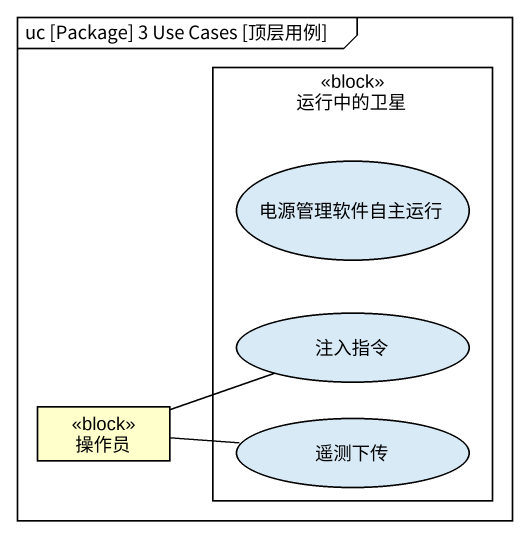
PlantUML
@startuml
mainframe uc [Package] 3 Use Cases [顶层用例]
allowmixing
hide circle
hide empty members
rectangle 运行中的卫星 <<block>> {
  usecase 电源管理软件自主运行
  usecase 注入指令
  usecase 遥测下传
}
class 操作员 <<block>>
操作员 -right- 注入指令
操作员 -right- 遥测下传
@enduml
